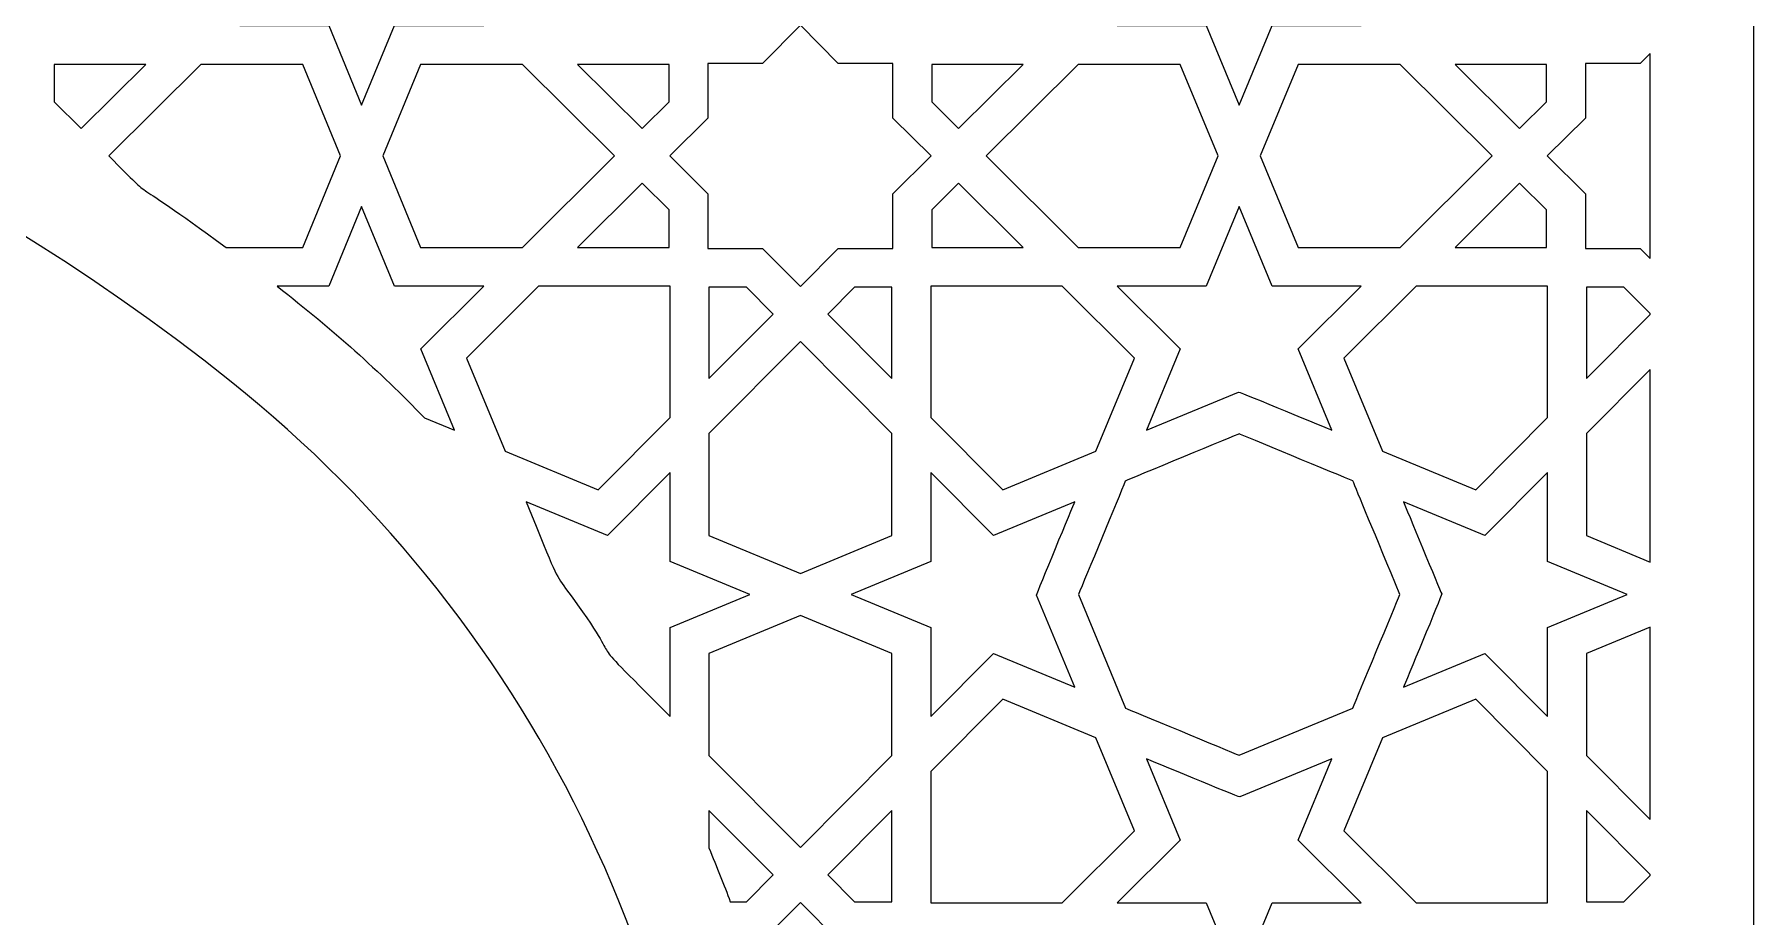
# Model space of a CAD drawing. Header units: millimetres. Extents: x -71 to 71, y -100 to 100.
# Drawn here: x 32.42 to 71.47, y 40.61 to 60.65 of the extents above; entities that cross this region are included whole.
import ezdxf

# ---------------------------------------------------------------- set-up
doc = ezdxf.new("R2010")
doc.units = ezdxf.units.MM
doc.header["$MEASUREMENT"] = 0
doc.layers.add('layer 1', color=7, linetype='Continuous')

msp = doc.modelspace()

# ---------------------------------------------------------------- linework, layer by layer
at = {"layer": 'layer 1', "color": 250}
for points, knots in [([(71.4703, 100.1536), (71.4703, 100.1536), (-71.4375, 100.1536), (-71.4375, 100.1536), (-71.4375, 100.1536), (-71.4375, 100.1536), (-71.4375, -99.8361), (-71.4375, -99.8361), (-71.4375, -99.8361), (-71.4375, -99.8361), (-47.8871, -99.8361), (-47.8871, -99.8361), (-47.8871, -99.8361), (-47.8871, -99.8361), (-47.8871, 29.4887), (-47.8871, 29.4887), (-47.8871, 29.4887), (-47.8871, 38.6786), (-43.8667, 47.1615), (-36.8563, 52.7622), (-36.8563, 52.7622), (-23.6283, 63.3317), (-10.5375, 62.4029), (0.0166, 75.0503), (0.0166, 75.0503), (10.5703, 62.4029), (23.6608, 63.3317), (36.8893, 52.7622), (36.8893, 52.7622), (43.8993, 47.1615), (47.9199, 38.6789), (47.9199, 29.4887), (47.9199, 29.4887), (47.9199, 29.4887), (47.9199, -99.8361), (47.9199, -99.8361), (47.9199, -99.8361), (47.9199, -99.8361), (71.4703, -99.8361), (71.4703, -99.8361), (71.4703, -99.8361), (71.4703, -99.8361), (71.4703, 100.1536), (71.4703, 100.1536)], [0, 0, 0, 0, 0.0833333, 0.0833333, 0.0833333, 0.0833333, 0.1666667, 0.1666667, 0.1666667, 0.1666667, 0.25, 0.25, 0.25, 0.25, 0.3333333, 0.3333333, 0.3333333, 0.3333333, 0.4166667, 0.4166667, 0.4166667, 0.4166667, 0.5, 0.5, 0.5, 0.5, 0.5833333, 0.5833333, 0.5833333, 0.5833333, 0.6666667, 0.6666667, 0.6666667, 0.6666667, 0.75, 0.75, 0.75, 0.75, 0.8333333, 0.8333333, 0.8333333, 0.8333333, 1, 1, 1, 1]), ([(39.8547, 63.2513), (39.8547, 63.2513), (40.3366, 63.451), (41.9604, 64.1248), (41.9604, 64.1248), (41.9604, 64.1248), (41.1953, 62.2776), (41.1953, 62.2776), (41.1953, 62.2776), (41.1953, 62.2776), (42.6265, 60.8531), (42.6265, 60.8531), (42.6265, 60.8531), (42.6265, 60.8531), (40.6044, 60.8531), (40.6044, 60.8531), (40.6044, 60.8531), (40.6044, 60.8531), (39.8547, 59.0444), (39.8547, 59.0444), (39.8547, 59.0444), (39.8547, 59.0444), (39.1068, 60.8531), (39.1068, 60.8531), (39.1068, 60.8531), (39.1068, 60.8531), (37.0847, 60.8531), (37.0847, 60.8531), (37.0847, 60.8531), (37.0847, 60.8531), (38.5159, 62.2776), (38.5159, 62.2776), (38.5159, 62.2776), (38.5159, 62.2776), (37.7497, 64.1248), (37.7497, 64.1248), (37.7497, 64.1248), (39.8671, 63.2467), (39.7238, 63.3067), (39.8547, 63.2513)], [0, 0, 0, 0, 0.0909091, 0.0909091, 0.0909091, 0.0909091, 0.1818182, 0.1818182, 0.1818182, 0.1818182, 0.2727273, 0.2727273, 0.2727273, 0.2727273, 0.3636364, 0.3636364, 0.3636364, 0.3636364, 0.4545455, 0.4545455, 0.4545455, 0.4545455, 0.5454545, 0.5454545, 0.5454545, 0.5454545, 0.6363636, 0.6363636, 0.6363636, 0.6363636, 0.7272727, 0.7272727, 0.7272727, 0.7272727, 0.8181818, 0.8181818, 0.8181818, 0.8181818, 1, 1, 1, 1]), ([(60.5353, 60.8531), (60.5353, 60.8531), (59.7856, 59.0441), (59.7856, 59.0441), (59.7856, 59.0441), (59.7856, 59.0441), (59.0363, 60.8531), (59.0363, 60.8531), (59.0363, 60.8531), (59.0363, 60.8531), (57.0152, 60.8531), (57.0152, 60.8531), (57.0152, 60.8531), (57.0152, 60.8531), (58.4468, 62.2776), (58.4468, 62.2776), (58.4468, 62.2776), (58.4468, 62.2776), (57.6806, 64.1248), (57.6806, 64.1248), (57.6806, 64.1248), (57.7515, 64.0955), (59.7242, 63.2707), (59.7997, 63.2573), (59.7997, 63.2573), (59.7997, 63.2573), (61.891, 64.1248), (61.891, 64.1248), (61.891, 64.1248), (61.891, 64.1248), (61.1247, 62.2776), (61.1247, 62.2776), (61.1247, 62.2776), (61.1247, 62.2776), (62.556, 60.8531), (62.556, 60.8531), (62.556, 60.8531), (62.556, 60.8531), (60.5353, 60.8531), (60.5353, 60.8531)], [0, 0, 0, 0, 0.0909091, 0.0909091, 0.0909091, 0.0909091, 0.1818182, 0.1818182, 0.1818182, 0.1818182, 0.2727273, 0.2727273, 0.2727273, 0.2727273, 0.3636364, 0.3636364, 0.3636364, 0.3636364, 0.4545455, 0.4545455, 0.4545455, 0.4545455, 0.5454545, 0.5454545, 0.5454545, 0.5454545, 0.6363636, 0.6363636, 0.6363636, 0.6363636, 0.7272727, 0.7272727, 0.7272727, 0.7272727, 0.8181818, 0.8181818, 0.8181818, 0.8181818, 1, 1, 1, 1]), ([(46.8517, 57.8916), (46.8517, 57.8916), (47.7192, 58.7513), (47.7192, 58.7513), (47.7192, 58.7513), (47.7192, 58.7513), (47.7192, 59.9938), (47.7192, 59.9938), (47.7192, 59.9938), (47.7192, 59.9938), (48.9617, 59.9938), (48.9617, 59.9938), (48.9617, 59.9938), (48.9617, 59.9938), (49.8203, 60.8616), (49.8203, 60.8616), (49.8203, 60.8616), (49.8203, 60.8616), (50.679, 59.9938), (50.679, 59.9938), (50.679, 59.9938), (50.679, 59.9938), (51.9218, 59.9938), (51.9218, 59.9938), (51.9218, 59.9938), (51.9218, 59.9938), (51.9218, 58.7513), (51.9218, 58.7513), (51.9218, 58.7513), (51.9218, 58.7513), (52.789, 57.8919), (52.789, 57.8919), (52.789, 57.8919), (52.789, 57.8919), (51.9218, 57.0336), (51.9218, 57.0336), (51.9218, 57.0336), (51.9218, 57.0336), (51.9218, 55.7901), (51.9218, 55.7901), (51.9218, 55.7901), (51.9218, 55.7901), (50.6794, 55.7901), (50.6794, 55.7901), (50.6794, 55.7901), (50.6794, 55.7901), (49.8203, 54.9229), (49.8203, 54.9229), (49.8203, 54.9229), (49.8203, 54.9229), (48.9613, 55.7901), (48.9613, 55.7901), (48.9613, 55.7901), (48.9613, 55.7901), (47.7192, 55.7901), (47.7192, 55.7901), (47.7192, 55.7901), (47.7192, 55.7901), (47.7192, 57.0336), (47.7192, 57.0336), (47.7192, 57.0336), (47.7192, 57.0336), (46.8517, 57.8916), (46.8517, 57.8916)], [0, 0, 0, 0, 0.0588235, 0.0588235, 0.0588235, 0.0588235, 0.1176471, 0.1176471, 0.1176471, 0.1176471, 0.1764706, 0.1764706, 0.1764706, 0.1764706, 0.2352941, 0.2352941, 0.2352941, 0.2352941, 0.2941176, 0.2941176, 0.2941176, 0.2941176, 0.3529412, 0.3529412, 0.3529412, 0.3529412, 0.4117647, 0.4117647, 0.4117647, 0.4117647, 0.4705882, 0.4705882, 0.4705882, 0.4705882, 0.5294118, 0.5294118, 0.5294118, 0.5294118, 0.5882353, 0.5882353, 0.5882353, 0.5882353, 0.6470588, 0.6470588, 0.6470588, 0.6470588, 0.7058824, 0.7058824, 0.7058824, 0.7058824, 0.7647059, 0.7647059, 0.7647059, 0.7647059, 0.8235294, 0.8235294, 0.8235294, 0.8235294, 0.8823529, 0.8823529, 0.8823529, 0.8823529, 1, 1, 1, 1]), ([(66.7822, 57.8919), (66.7822, 57.8919), (67.6487, 58.7513), (67.6487, 58.7513), (67.6487, 58.7513), (67.6487, 58.7513), (67.6487, 59.9938), (67.6487, 59.9938), (67.6487, 59.9938), (67.6487, 59.9938), (68.8926, 59.9938), (68.8926, 59.9938), (68.8926, 59.9938), (68.8926, 59.9938), (69.1187, 60.2231), (69.1187, 60.2231), (69.1187, 60.2231), (69.1187, 60.2231), (69.1187, 55.5615), (69.1187, 55.5615), (69.1187, 55.5615), (69.1187, 55.5615), (68.8926, 55.7901), (68.8926, 55.7901), (68.8926, 55.7901), (68.8926, 55.7901), (67.6487, 55.7901), (67.6487, 55.7901), (67.6487, 55.7901), (67.6487, 55.7901), (67.6487, 57.0336), (67.6487, 57.0336), (67.6487, 57.0336), (67.6487, 57.0336), (66.7822, 57.8919), (66.7822, 57.8919)], [0, 0, 0, 0, 0.1, 0.1, 0.1, 0.1, 0.2, 0.2, 0.2, 0.2, 0.3, 0.3, 0.3, 0.3, 0.4, 0.4, 0.4, 0.4, 0.5, 0.5, 0.5, 0.5, 0.6, 0.6, 0.6, 0.6, 0.7, 0.7, 0.7, 0.7, 0.8, 0.8, 0.8, 0.8, 1, 1, 1, 1]), ([(34.9504, 59.9719), (34.9504, 59.9719), (33.4843, 58.5131), (33.4843, 58.5131), (33.4843, 58.5131), (33.4843, 58.5131), (32.8729, 59.1189), (32.8729, 59.1189), (32.8729, 59.1189), (32.8729, 59.1189), (32.8729, 59.9719), (32.8729, 59.9719), (32.8729, 59.9719), (32.8729, 59.9719), (34.9504, 59.9719), (34.9504, 59.9719)], [0, 0, 0, 0, 0.2, 0.2, 0.2, 0.2, 0.4, 0.4, 0.4, 0.4, 0.6, 0.6, 0.6, 0.6, 1, 1, 1, 1]), ([(36.2003, 59.9719), (36.2003, 59.9719), (38.5166, 59.9719), (38.5166, 59.9719), (38.5166, 59.9719), (38.5166, 59.9719), (39.3781, 57.8926), (39.3781, 57.8926), (39.3781, 57.8926), (39.3781, 57.8926), (38.5166, 55.813), (38.5166, 55.813), (38.5166, 55.813), (38.5166, 55.813), (36.776, 55.813), (36.776, 55.813), (36.776, 55.813), (34.3288, 57.6178), (35.3215, 56.6822), (34.109, 57.8923), (34.109, 57.8923), (34.109, 57.8923), (36.2003, 59.9719), (36.2003, 59.9719)], [0, 0, 0, 0, 0.1428571, 0.1428571, 0.1428571, 0.1428571, 0.2857143, 0.2857143, 0.2857143, 0.2857143, 0.4285714, 0.4285714, 0.4285714, 0.4285714, 0.5714286, 0.5714286, 0.5714286, 0.5714286, 0.7142857, 0.7142857, 0.7142857, 0.7142857, 1, 1, 1, 1]), ([(41.1932, 59.9719), (41.1932, 59.9719), (43.5109, 59.9719), (43.5109, 59.9719), (43.5109, 59.9719), (43.5109, 59.9719), (45.6008, 57.8926), (45.6008, 57.8926), (45.6008, 57.8926), (45.6008, 57.8926), (43.5109, 55.813), (43.5109, 55.813), (43.5109, 55.813), (43.5109, 55.813), (41.1932, 55.813), (41.1932, 55.813), (41.1932, 55.813), (41.1932, 55.813), (40.3331, 57.8926), (40.3331, 57.8926), (40.3331, 57.8926), (40.3331, 57.8926), (41.1932, 59.9719), (41.1932, 59.9719)], [0, 0, 0, 0, 0.1428571, 0.1428571, 0.1428571, 0.1428571, 0.2857143, 0.2857143, 0.2857143, 0.2857143, 0.4285714, 0.4285714, 0.4285714, 0.4285714, 0.5714286, 0.5714286, 0.5714286, 0.5714286, 0.7142857, 0.7142857, 0.7142857, 0.7142857, 1, 1, 1, 1]), ([(46.8383, 59.9719), (46.8383, 59.9719), (46.8383, 59.1189), (46.8383, 59.1189), (46.8383, 59.1189), (46.8383, 59.1189), (46.2269, 58.5131), (46.2269, 58.5131), (46.2269, 58.5131), (46.2269, 58.5131), (44.7608, 59.9719), (44.7608, 59.9719), (44.7608, 59.9719), (44.7608, 59.9719), (46.8383, 59.9719), (46.8383, 59.9719)], [0, 0, 0, 0, 0.2, 0.2, 0.2, 0.2, 0.4, 0.4, 0.4, 0.4, 0.6, 0.6, 0.6, 0.6, 1, 1, 1, 1]), ([(52.8038, 59.9719), (52.8038, 59.9719), (54.8799, 59.9719), (54.8799, 59.9719), (54.8799, 59.9719), (54.8799, 59.9719), (53.4137, 58.5131), (53.4137, 58.5131), (53.4137, 58.5131), (53.4137, 58.5131), (52.8038, 59.1189), (52.8038, 59.1189), (52.8038, 59.1189), (52.8038, 59.1189), (52.8038, 59.9719), (52.8038, 59.9719)], [0, 0, 0, 0, 0.2, 0.2, 0.2, 0.2, 0.4, 0.4, 0.4, 0.4, 0.6, 0.6, 0.6, 0.6, 1, 1, 1, 1]), ([(56.1301, 59.9719), (56.1301, 59.9719), (58.4475, 59.9719), (58.4475, 59.9719), (58.4475, 59.9719), (58.4475, 59.9719), (59.309, 57.8926), (59.309, 57.8926), (59.309, 57.8926), (59.309, 57.8926), (58.4475, 55.813), (58.4475, 55.813), (58.4475, 55.813), (58.4475, 55.813), (56.1301, 55.813), (56.1301, 55.813), (56.1301, 55.813), (56.1301, 55.813), (54.0403, 57.8926), (54.0403, 57.8926), (54.0403, 57.8926), (54.0403, 57.8926), (56.1301, 59.9719), (56.1301, 59.9719)], [0, 0, 0, 0, 0.1428571, 0.1428571, 0.1428571, 0.1428571, 0.2857143, 0.2857143, 0.2857143, 0.2857143, 0.4285714, 0.4285714, 0.4285714, 0.4285714, 0.5714286, 0.5714286, 0.5714286, 0.5714286, 0.7142857, 0.7142857, 0.7142857, 0.7142857, 1, 1, 1, 1]), ([(61.124, 55.813), (61.124, 55.813), (60.2626, 57.8926), (60.2626, 57.8926), (60.2626, 57.8926), (60.2626, 57.8926), (61.124, 59.9719), (61.124, 59.9719), (61.124, 59.9719), (61.124, 59.9719), (63.4414, 59.9719), (63.4414, 59.9719), (63.4414, 59.9719), (63.4414, 59.9719), (65.5313, 57.8926), (65.5313, 57.8926), (65.5313, 57.8926), (65.5313, 57.8926), (63.4414, 55.813), (63.4414, 55.813), (63.4414, 55.813), (63.4414, 55.813), (61.124, 55.813), (61.124, 55.813)], [0, 0, 0, 0, 0.1428571, 0.1428571, 0.1428571, 0.1428571, 0.2857143, 0.2857143, 0.2857143, 0.2857143, 0.4285714, 0.4285714, 0.4285714, 0.4285714, 0.5714286, 0.5714286, 0.5714286, 0.5714286, 0.7142857, 0.7142857, 0.7142857, 0.7142857, 1, 1, 1, 1]), ([(66.7674, 59.9719), (66.7674, 59.9719), (66.7674, 59.1189), (66.7674, 59.1189), (66.7674, 59.1189), (66.7674, 59.1189), (66.1564, 58.5131), (66.1564, 58.5131), (66.1564, 58.5131), (66.1564, 58.5131), (64.6913, 59.9719), (64.6913, 59.9719), (64.6913, 59.9719), (64.6913, 59.9719), (66.7674, 59.9719), (66.7674, 59.9719)], [0, 0, 0, 0, 0.2, 0.2, 0.2, 0.2, 0.4, 0.4, 0.4, 0.4, 0.6, 0.6, 0.6, 0.6, 1, 1, 1, 1]), ([(44.7608, 55.813), (44.7608, 55.813), (46.2269, 57.2717), (46.2269, 57.2717), (46.2269, 57.2717), (46.2269, 57.2717), (46.8383, 56.666), (46.8383, 56.666), (46.8383, 56.666), (46.8383, 56.666), (46.8383, 55.813), (46.8383, 55.813), (46.8383, 55.813), (46.8383, 55.813), (44.7608, 55.813), (44.7608, 55.813)], [0, 0, 0, 0, 0.2, 0.2, 0.2, 0.2, 0.4, 0.4, 0.4, 0.4, 0.6, 0.6, 0.6, 0.6, 1, 1, 1, 1]), ([(52.8038, 55.813), (52.8038, 55.813), (52.8038, 56.666), (52.8038, 56.666), (52.8038, 56.666), (52.8038, 56.666), (53.4137, 57.2717), (53.4137, 57.2717), (53.4137, 57.2717), (53.4137, 57.2717), (54.8799, 55.813), (54.8799, 55.813), (54.8799, 55.813), (54.8799, 55.813), (52.8038, 55.813), (52.8038, 55.813)], [0, 0, 0, 0, 0.2, 0.2, 0.2, 0.2, 0.4, 0.4, 0.4, 0.4, 0.6, 0.6, 0.6, 0.6, 1, 1, 1, 1]), ([(64.6913, 55.813), (64.6913, 55.813), (66.1564, 57.2717), (66.1564, 57.2717), (66.1564, 57.2717), (66.1564, 57.2717), (66.7674, 56.666), (66.7674, 56.666), (66.7674, 56.666), (66.7674, 56.666), (66.7674, 55.813), (66.7674, 55.813), (66.7674, 55.813), (66.7674, 55.813), (64.6913, 55.813), (64.6913, 55.813)], [0, 0, 0, 0, 0.2, 0.2, 0.2, 0.2, 0.4, 0.4, 0.4, 0.4, 0.6, 0.6, 0.6, 0.6, 1, 1, 1, 1]), ([(39.1068, 54.9307), (39.1068, 54.9307), (39.8547, 56.7404), (39.8547, 56.7404), (39.8547, 56.7404), (39.8547, 56.7404), (40.6044, 54.9307), (40.6044, 54.9307), (40.6044, 54.9307), (40.6044, 54.9307), (42.6265, 54.9307), (42.6265, 54.9307), (42.6265, 54.9307), (42.6265, 54.9307), (41.1953, 53.5062), (41.1953, 53.5062), (41.1953, 53.5062), (41.1953, 53.5062), (41.9604, 51.6601), (41.9604, 51.6601), (41.9604, 51.6601), (41.9604, 51.6601), (41.2852, 51.9398), (41.2852, 51.9398), (41.2852, 51.9398), (40.2364, 53.0186), (39.2243, 53.9239), (37.9374, 54.9307), (37.9374, 54.9307), (37.9374, 54.9307), (39.1068, 54.9307), (39.1068, 54.9307)], [0, 0, 0, 0, 0.1111111, 0.1111111, 0.1111111, 0.1111111, 0.2222222, 0.2222222, 0.2222222, 0.2222222, 0.3333333, 0.3333333, 0.3333333, 0.3333333, 0.4444444, 0.4444444, 0.4444444, 0.4444444, 0.5555556, 0.5555556, 0.5555556, 0.5555556, 0.6666667, 0.6666667, 0.6666667, 0.6666667, 0.7777778, 0.7777778, 0.7777778, 0.7777778, 1, 1, 1, 1]), ([(59.7722, 52.5269), (59.7722, 52.5269), (57.6806, 51.6601), (57.6806, 51.6601), (57.6806, 51.6601), (57.6806, 51.6601), (58.4468, 53.5062), (58.4468, 53.5062), (58.4468, 53.5062), (58.4468, 53.5062), (57.0152, 54.9307), (57.0152, 54.9307), (57.0152, 54.9307), (57.0152, 54.9307), (59.0363, 54.9307), (59.0363, 54.9307), (59.0363, 54.9307), (59.0363, 54.9307), (59.7856, 56.7408), (59.7856, 56.7408), (59.7856, 56.7408), (59.7856, 56.7408), (60.5353, 54.9307), (60.5353, 54.9307), (60.5353, 54.9307), (60.5353, 54.9307), (62.556, 54.9307), (62.556, 54.9307), (62.556, 54.9307), (62.556, 54.9307), (61.1247, 53.5062), (61.1247, 53.5062), (61.1247, 53.5062), (61.1247, 53.5062), (61.891, 51.6601), (61.891, 51.6601), (61.891, 51.6601), (61.8208, 51.689), (59.847, 52.5131), (59.7722, 52.5269)], [0, 0, 0, 0, 0.0909091, 0.0909091, 0.0909091, 0.0909091, 0.1818182, 0.1818182, 0.1818182, 0.1818182, 0.2727273, 0.2727273, 0.2727273, 0.2727273, 0.3636364, 0.3636364, 0.3636364, 0.3636364, 0.4545455, 0.4545455, 0.4545455, 0.4545455, 0.5454545, 0.5454545, 0.5454545, 0.5454545, 0.6363636, 0.6363636, 0.6363636, 0.6363636, 0.7272727, 0.7272727, 0.7272727, 0.7272727, 0.8181818, 0.8181818, 0.8181818, 0.8181818, 1, 1, 1, 1]), ([(46.8598, 54.9307), (46.8598, 54.9307), (46.8598, 51.9462), (46.8598, 51.9462), (46.8598, 51.9462), (46.8598, 51.9462), (45.2275, 50.3061), (45.2275, 50.3061), (45.2275, 50.3061), (45.2275, 50.3061), (43.1123, 51.1831), (43.1123, 51.1831), (43.1123, 51.1831), (43.1123, 51.1831), (42.2349, 53.2987), (42.2349, 53.2987), (42.2349, 53.2987), (42.2349, 53.2987), (43.8753, 54.9307), (43.8753, 54.9307), (43.8753, 54.9307), (43.8753, 54.9307), (46.8598, 54.9307), (46.8598, 54.9307)], [0, 0, 0, 0, 0.1428571, 0.1428571, 0.1428571, 0.1428571, 0.2857143, 0.2857143, 0.2857143, 0.2857143, 0.4285714, 0.4285714, 0.4285714, 0.4285714, 0.5714286, 0.5714286, 0.5714286, 0.5714286, 0.7142857, 0.7142857, 0.7142857, 0.7142857, 1, 1, 1, 1]), ([(49.1998, 54.2978), (49.1998, 54.2978), (47.7407, 52.8327), (47.7407, 52.8327), (47.7407, 52.8327), (47.7407, 52.8327), (47.7407, 54.9092), (47.7407, 54.9092), (47.7407, 54.9092), (47.7407, 54.9092), (48.5937, 54.9092), (48.5937, 54.9092), (48.5937, 54.9092), (48.5937, 54.9092), (49.1998, 54.2978), (49.1998, 54.2978)], [0, 0, 0, 0, 0.2, 0.2, 0.2, 0.2, 0.4, 0.4, 0.4, 0.4, 0.6, 0.6, 0.6, 0.6, 1, 1, 1, 1]), ([(51.9, 54.9092), (51.9, 54.9092), (51.9, 52.8327), (51.9, 52.8327), (51.9, 52.8327), (51.9, 52.8327), (50.4412, 54.2978), (50.4412, 54.2978), (50.4412, 54.2978), (50.4412, 54.2978), (51.0466, 54.9092), (51.0466, 54.9092), (51.0466, 54.9092), (51.0466, 54.9092), (51.9, 54.9092), (51.9, 54.9092)], [0, 0, 0, 0, 0.2, 0.2, 0.2, 0.2, 0.4, 0.4, 0.4, 0.4, 0.6, 0.6, 0.6, 0.6, 1, 1, 1, 1]), ([(56.5284, 51.1831), (56.5284, 51.1831), (54.4142, 50.3061), (54.4142, 50.3061), (54.4142, 50.3061), (54.4142, 50.3061), (52.7808, 51.9462), (52.7808, 51.9462), (52.7808, 51.9462), (52.7808, 51.9462), (52.7808, 54.9307), (52.7808, 54.9307), (52.7808, 54.9307), (52.7808, 54.9307), (55.7668, 54.9307), (55.7668, 54.9307), (55.7668, 54.9307), (55.7668, 54.9307), (57.4068, 53.2987), (57.4068, 53.2987), (57.4068, 53.2987), (57.4068, 53.2987), (56.5284, 51.1831), (56.5284, 51.1831)], [0, 0, 0, 0, 0.1428571, 0.1428571, 0.1428571, 0.1428571, 0.2857143, 0.2857143, 0.2857143, 0.2857143, 0.4285714, 0.4285714, 0.4285714, 0.4285714, 0.5714286, 0.5714286, 0.5714286, 0.5714286, 0.7142857, 0.7142857, 0.7142857, 0.7142857, 1, 1, 1, 1]), ([(63.0417, 51.1831), (63.0417, 51.1831), (62.1644, 53.2987), (62.1644, 53.2987), (62.1644, 53.2987), (62.1644, 53.2987), (63.8048, 54.9307), (63.8048, 54.9307), (63.8048, 54.9307), (63.8048, 54.9307), (66.7893, 54.9307), (66.7893, 54.9307), (66.7893, 54.9307), (66.7893, 54.9307), (66.7893, 51.9462), (66.7893, 51.9462), (66.7893, 51.9462), (66.7893, 51.9462), (65.1574, 50.3061), (65.1574, 50.3061), (65.1574, 50.3061), (65.1574, 50.3061), (63.0417, 51.1831), (63.0417, 51.1831)], [0, 0, 0, 0, 0.1428571, 0.1428571, 0.1428571, 0.1428571, 0.2857143, 0.2857143, 0.2857143, 0.2857143, 0.4285714, 0.4285714, 0.4285714, 0.4285714, 0.5714286, 0.5714286, 0.5714286, 0.5714286, 0.7142857, 0.7142857, 0.7142857, 0.7142857, 1, 1, 1, 1]), ([(67.6716, 54.9092), (67.6716, 54.9092), (68.5246, 54.9092), (68.5246, 54.9092), (68.5246, 54.9092), (68.5246, 54.9092), (69.1187, 54.3094), (69.1187, 54.3094), (69.1187, 54.3094), (69.1187, 54.3094), (69.1187, 54.2876), (69.1187, 54.2876), (69.1187, 54.2876), (69.1187, 54.2876), (67.6716, 52.8327), (67.6716, 52.8327), (67.6716, 52.8327), (67.6716, 52.8327), (67.6716, 54.9092), (67.6716, 54.9092)], [0, 0, 0, 0, 0.1666667, 0.1666667, 0.1666667, 0.1666667, 0.3333333, 0.3333333, 0.3333333, 0.3333333, 0.5, 0.5, 0.5, 0.5, 0.6666667, 0.6666667, 0.6666667, 0.6666667, 1, 1, 1, 1]), ([(47.7407, 51.5828), (47.7407, 51.5828), (49.8203, 53.6727), (49.8203, 53.6727), (49.8203, 53.6727), (49.8203, 53.6727), (51.9, 51.5828), (51.9, 51.5828), (51.9, 51.5828), (51.9, 51.5828), (51.9, 49.2654), (51.9, 49.2654), (51.9, 49.2654), (51.9, 49.2654), (49.8203, 48.4039), (49.8203, 48.4039), (49.8203, 48.4039), (49.8203, 48.4039), (47.7407, 49.2654), (47.7407, 49.2654), (47.7407, 49.2654), (47.7407, 49.2654), (47.7407, 51.5828), (47.7407, 51.5828)], [0, 0, 0, 0, 0.1428571, 0.1428571, 0.1428571, 0.1428571, 0.2857143, 0.2857143, 0.2857143, 0.2857143, 0.4285714, 0.4285714, 0.4285714, 0.4285714, 0.5714286, 0.5714286, 0.5714286, 0.5714286, 0.7142857, 0.7142857, 0.7142857, 0.7142857, 1, 1, 1, 1]), ([(69.1187, 53.0373), (69.1187, 53.0373), (69.1187, 48.6654), (69.1187, 48.6654), (69.1187, 48.6654), (69.1187, 48.6654), (67.6716, 49.2654), (67.6716, 49.2654), (67.6716, 49.2654), (67.6716, 49.2654), (67.6716, 51.5828), (67.6716, 51.5828), (67.6716, 51.5828), (67.6716, 51.5828), (69.1187, 53.0373), (69.1187, 53.0373)], [0, 0, 0, 0, 0.2, 0.2, 0.2, 0.2, 0.4, 0.4, 0.4, 0.4, 0.6, 0.6, 0.6, 0.6, 1, 1, 1, 1]), ([(62.3662, 45.3461), (62.3662, 45.3461), (59.7856, 44.2754), (59.7856, 44.2754), (59.7856, 44.2754), (59.5542, 44.3713), (57.2781, 45.3154), (57.204, 45.3457), (57.204, 45.3457), (57.204, 45.3457), (56.1333, 47.9298), (56.1333, 47.9298), (56.1333, 47.9298), (56.2885, 48.2879), (57.0466, 50.122), (57.198, 50.5061), (57.198, 50.5061), (57.2844, 50.5418), (59.7718, 51.5729), (59.7856, 51.5786), (59.7856, 51.5786), (59.8078, 51.5694), (62.0772, 50.6289), (62.369, 50.5076), (62.369, 50.5076), (62.4434, 50.3192), (62.8908, 49.2443), (63.4361, 47.927), (63.4361, 47.927), (63.3187, 47.6402), (62.4826, 45.6241), (62.3662, 45.3461)], [0, 0, 0, 0, 0.1111111, 0.1111111, 0.1111111, 0.1111111, 0.2222222, 0.2222222, 0.2222222, 0.2222222, 0.3333333, 0.3333333, 0.3333333, 0.3333333, 0.4444444, 0.4444444, 0.4444444, 0.4444444, 0.5555556, 0.5555556, 0.5555556, 0.5555556, 0.6666667, 0.6666667, 0.6666667, 0.6666667, 0.7777778, 0.7777778, 0.7777778, 0.7777778, 1, 1, 1, 1]), ([(45.4353, 49.2661), (45.4353, 49.2661), (46.8598, 50.6974), (46.8598, 50.6974), (46.8598, 50.6974), (46.8598, 50.6974), (46.8598, 48.6766), (46.8598, 48.6766), (46.8598, 48.6766), (46.8598, 48.6766), (48.6685, 47.927), (48.6685, 47.927), (48.6685, 47.927), (48.6685, 47.927), (46.8598, 47.1777), (46.8598, 47.1777), (46.8598, 47.1777), (46.8598, 47.1777), (46.8598, 45.157), (46.8598, 45.157), (46.8598, 45.157), (44.5707, 47.4571), (46.1289, 45.8336), (44.4881, 48.0663), (44.4881, 48.0663), (44.2352, 48.4106), (44.2874, 48.3419), (43.5878, 50.0324), (43.5878, 50.0324), (43.5878, 50.0324), (45.4353, 49.2661), (45.4353, 49.2661)], [0, 0, 0, 0, 0.1111111, 0.1111111, 0.1111111, 0.1111111, 0.2222222, 0.2222222, 0.2222222, 0.2222222, 0.3333333, 0.3333333, 0.3333333, 0.3333333, 0.4444444, 0.4444444, 0.4444444, 0.4444444, 0.5555556, 0.5555556, 0.5555556, 0.5555556, 0.6666667, 0.6666667, 0.6666667, 0.6666667, 0.7777778, 0.7777778, 0.7777778, 0.7777778, 1, 1, 1, 1]), ([(52.7808, 48.6766), (52.7808, 48.6766), (52.7808, 50.6974), (52.7808, 50.6974), (52.7808, 50.6974), (52.7808, 50.6974), (54.2054, 49.2661), (54.2054, 49.2661), (54.2054, 49.2661), (54.2054, 49.2661), (56.0529, 50.0324), (56.0529, 50.0324), (56.0529, 50.0324), (56.0246, 49.9639), (55.2002, 47.9877), (55.1854, 47.915), (55.1854, 47.915), (55.1854, 47.915), (56.0529, 45.822), (56.0529, 45.822), (56.0529, 45.822), (56.0529, 45.822), (54.2054, 46.5882), (54.2054, 46.5882), (54.2054, 46.5882), (54.2054, 46.5882), (52.7808, 45.1566), (52.7808, 45.1566), (52.7808, 45.1566), (52.7808, 45.1566), (52.7808, 47.1777), (52.7808, 47.1777), (52.7808, 47.1777), (52.7808, 47.1777), (50.9718, 47.927), (50.9718, 47.927), (50.9718, 47.927), (50.9718, 47.927), (52.7808, 48.6766), (52.7808, 48.6766)], [0, 0, 0, 0, 0.0909091, 0.0909091, 0.0909091, 0.0909091, 0.1818182, 0.1818182, 0.1818182, 0.1818182, 0.2727273, 0.2727273, 0.2727273, 0.2727273, 0.3636364, 0.3636364, 0.3636364, 0.3636364, 0.4545455, 0.4545455, 0.4545455, 0.4545455, 0.5454545, 0.5454545, 0.5454545, 0.5454545, 0.6363636, 0.6363636, 0.6363636, 0.6363636, 0.7272727, 0.7272727, 0.7272727, 0.7272727, 0.8181818, 0.8181818, 0.8181818, 0.8181818, 1, 1, 1, 1]), ([(68.5983, 47.927), (68.5983, 47.927), (66.7893, 47.1777), (66.7893, 47.1777), (66.7893, 47.1777), (66.7893, 47.1777), (66.7893, 45.1566), (66.7893, 45.1566), (66.7893, 45.1566), (66.7893, 45.1566), (65.3648, 46.5882), (65.3648, 46.5882), (65.3648, 46.5882), (65.3648, 46.5882), (63.5187, 45.822), (63.5187, 45.822), (63.5187, 45.822), (63.5473, 45.8908), (64.3724, 47.8681), (64.3851, 47.9415), (64.3851, 47.9415), (64.3414, 48.0448), (63.5631, 49.9244), (63.5187, 50.0324), (63.5187, 50.0324), (63.5187, 50.0324), (65.3648, 49.2661), (65.3648, 49.2661), (65.3648, 49.2661), (65.3648, 49.2661), (66.7893, 50.6974), (66.7893, 50.6974), (66.7893, 50.6974), (66.7893, 50.6974), (66.7893, 48.6766), (66.7893, 48.6766), (66.7893, 48.6766), (66.7893, 48.6766), (68.5983, 47.927), (68.5983, 47.927)], [0, 0, 0, 0, 0.0909091, 0.0909091, 0.0909091, 0.0909091, 0.1818182, 0.1818182, 0.1818182, 0.1818182, 0.2727273, 0.2727273, 0.2727273, 0.2727273, 0.3636364, 0.3636364, 0.3636364, 0.3636364, 0.4545455, 0.4545455, 0.4545455, 0.4545455, 0.5454545, 0.5454545, 0.5454545, 0.5454545, 0.6363636, 0.6363636, 0.6363636, 0.6363636, 0.7272727, 0.7272727, 0.7272727, 0.7272727, 0.8181818, 0.8181818, 0.8181818, 0.8181818, 1, 1, 1, 1]), ([(51.9, 44.2715), (51.9, 44.2715), (49.8203, 42.1817), (49.8203, 42.1817), (49.8203, 42.1817), (49.8203, 42.1817), (47.7407, 44.2715), (47.7407, 44.2715), (47.7407, 44.2715), (47.7407, 44.2715), (47.7407, 46.5889), (47.7407, 46.5889), (47.7407, 46.5889), (47.7407, 46.5889), (49.8203, 47.4504), (49.8203, 47.4504), (49.8203, 47.4504), (49.8203, 47.4504), (51.9, 46.5889), (51.9, 46.5889), (51.9, 46.5889), (51.9, 46.5889), (51.9, 44.2715), (51.9, 44.2715)], [0, 0, 0, 0, 0.1428571, 0.1428571, 0.1428571, 0.1428571, 0.2857143, 0.2857143, 0.2857143, 0.2857143, 0.4285714, 0.4285714, 0.4285714, 0.4285714, 0.5714286, 0.5714286, 0.5714286, 0.5714286, 0.7142857, 0.7142857, 0.7142857, 0.7142857, 1, 1, 1, 1]), ([(69.1187, 47.1886), (69.1187, 47.1886), (69.1187, 42.8167), (69.1187, 42.8167), (69.1187, 42.8167), (69.1187, 42.8167), (67.6716, 44.2715), (67.6716, 44.2715), (67.6716, 44.2715), (67.6716, 44.2715), (67.6716, 46.5889), (67.6716, 46.5889), (67.6716, 46.5889), (67.6716, 46.5889), (69.1187, 47.1886), (69.1187, 47.1886)], [0, 0, 0, 0, 0.2, 0.2, 0.2, 0.2, 0.4, 0.4, 0.4, 0.4, 0.6, 0.6, 0.6, 0.6, 1, 1, 1, 1]), ([(56.5295, 44.6709), (56.5295, 44.6709), (57.4068, 42.5556), (57.4068, 42.5556), (57.4068, 42.5556), (57.4068, 42.5556), (55.7668, 40.9222), (55.7668, 40.9222), (55.7668, 40.9222), (55.7668, 40.9222), (52.7808, 40.9222), (52.7808, 40.9222), (52.7808, 40.9222), (52.7808, 40.9222), (52.7808, 43.9081), (52.7808, 43.9081), (52.7808, 43.9081), (52.7808, 43.9081), (54.4142, 45.5482), (54.4142, 45.5482), (54.4142, 45.5482), (54.4142, 45.5482), (56.5295, 44.6709), (56.5295, 44.6709)], [0, 0, 0, 0, 0.1428571, 0.1428571, 0.1428571, 0.1428571, 0.2857143, 0.2857143, 0.2857143, 0.2857143, 0.4285714, 0.4285714, 0.4285714, 0.4285714, 0.5714286, 0.5714286, 0.5714286, 0.5714286, 0.7142857, 0.7142857, 0.7142857, 0.7142857, 1, 1, 1, 1]), ([(63.0421, 44.6709), (63.0421, 44.6709), (65.1574, 45.5482), (65.1574, 45.5482), (65.1574, 45.5482), (65.1574, 45.5482), (66.7893, 43.9081), (66.7893, 43.9081), (66.7893, 43.9081), (66.7893, 43.9081), (66.7893, 40.9222), (66.7893, 40.9222), (66.7893, 40.9222), (66.7893, 40.9222), (63.8048, 40.9222), (63.8048, 40.9222), (63.8048, 40.9222), (63.8048, 40.9222), (62.1644, 42.5556), (62.1644, 42.5556), (62.1644, 42.5556), (62.1644, 42.5556), (63.0421, 44.6709), (63.0421, 44.6709)], [0, 0, 0, 0, 0.1428571, 0.1428571, 0.1428571, 0.1428571, 0.2857143, 0.2857143, 0.2857143, 0.2857143, 0.4285714, 0.4285714, 0.4285714, 0.4285714, 0.5714286, 0.5714286, 0.5714286, 0.5714286, 0.7142857, 0.7142857, 0.7142857, 0.7142857, 1, 1, 1, 1]), ([(60.5353, 40.9222), (60.5353, 40.9222), (59.7856, 39.1135), (59.7856, 39.1135), (59.7856, 39.1135), (59.7856, 39.1135), (59.0363, 40.9222), (59.0363, 40.9222), (59.0363, 40.9222), (59.0363, 40.9222), (57.0152, 40.9222), (57.0152, 40.9222), (57.0152, 40.9222), (57.0152, 40.9222), (58.4468, 42.3482), (58.4468, 42.3482), (58.4468, 42.3482), (58.4468, 42.3482), (57.6806, 44.1942), (57.6806, 44.1942), (57.6806, 44.1942), (57.7508, 44.1653), (59.7246, 43.3412), (59.799, 43.3275), (59.799, 43.3275), (59.799, 43.3275), (61.891, 44.1942), (61.891, 44.1942), (61.891, 44.1942), (61.891, 44.1942), (61.1247, 42.3482), (61.1247, 42.3482), (61.1247, 42.3482), (61.1247, 42.3482), (62.556, 40.9222), (62.556, 40.9222), (62.556, 40.9222), (62.556, 40.9222), (60.5353, 40.9222), (60.5353, 40.9222)], [0, 0, 0, 0, 0.0909091, 0.0909091, 0.0909091, 0.0909091, 0.1818182, 0.1818182, 0.1818182, 0.1818182, 0.2727273, 0.2727273, 0.2727273, 0.2727273, 0.3636364, 0.3636364, 0.3636364, 0.3636364, 0.4545455, 0.4545455, 0.4545455, 0.4545455, 0.5454545, 0.5454545, 0.5454545, 0.5454545, 0.6363636, 0.6363636, 0.6363636, 0.6363636, 0.7272727, 0.7272727, 0.7272727, 0.7272727, 0.8181818, 0.8181818, 0.8181818, 0.8181818, 1, 1, 1, 1]), ([(49.1998, 41.5562), (49.1998, 41.5562), (48.5937, 40.9452), (48.5937, 40.9452), (48.5937, 40.9452), (48.5937, 40.9452), (48.2279, 40.9452), (48.2279, 40.9452), (48.2279, 40.9452), (48.0857, 41.3269), (47.9259, 41.7287), (47.7407, 42.1711), (47.7407, 42.1711), (47.7407, 42.1711), (47.7407, 43.0213), (47.7407, 43.0213), (47.7407, 43.0213), (47.7407, 43.0213), (49.1998, 41.5562), (49.1998, 41.5562)], [0, 0, 0, 0, 0.1666667, 0.1666667, 0.1666667, 0.1666667, 0.3333333, 0.3333333, 0.3333333, 0.3333333, 0.5, 0.5, 0.5, 0.5, 0.6666667, 0.6666667, 0.6666667, 0.6666667, 1, 1, 1, 1]), ([(50.4412, 41.5562), (50.4412, 41.5562), (51.9, 43.0213), (51.9, 43.0213), (51.9, 43.0213), (51.9, 43.0213), (51.9, 40.9452), (51.9, 40.9452), (51.9, 40.9452), (51.9, 40.9452), (51.0466, 40.9452), (51.0466, 40.9452), (51.0466, 40.9452), (51.0466, 40.9452), (50.4412, 41.5562), (50.4412, 41.5562)], [0, 0, 0, 0, 0.2, 0.2, 0.2, 0.2, 0.4, 0.4, 0.4, 0.4, 0.6, 0.6, 0.6, 0.6, 1, 1, 1, 1]), ([(67.6716, 40.9452), (67.6716, 40.9452), (67.6716, 43.0213), (67.6716, 43.0213), (67.6716, 43.0213), (67.6716, 43.0213), (69.1187, 41.5668), (69.1187, 41.5668), (69.1187, 41.5668), (69.1187, 41.5668), (69.1187, 41.5449), (69.1187, 41.5449), (69.1187, 41.5449), (69.1187, 41.5449), (68.5246, 40.9452), (68.5246, 40.9452), (68.5246, 40.9452), (68.5246, 40.9452), (67.6716, 40.9452), (67.6716, 40.9452)], [0, 0, 0, 0, 0.1666667, 0.1666667, 0.1666667, 0.1666667, 0.3333333, 0.3333333, 0.3333333, 0.3333333, 0.5, 0.5, 0.5, 0.5, 0.6666667, 0.6666667, 0.6666667, 0.6666667, 1, 1, 1, 1]), ([(48.9613, 40.0643), (48.9613, 40.0643), (49.8203, 40.9311), (49.8203, 40.9311), (49.8203, 40.9311), (49.8203, 40.9311), (50.6794, 40.0643), (50.6794, 40.0643), (50.6794, 40.0643), (50.6794, 40.0643), (51.9218, 40.0643), (51.9218, 40.0643), (51.9218, 40.0643), (51.9218, 40.0643), (51.9218, 38.8207), (51.9218, 38.8207), (51.9218, 38.8207), (51.9218, 38.8207), (52.789, 37.9624), (52.789, 37.9624), (52.789, 37.9624), (52.789, 37.9624), (51.9218, 37.1031), (51.9218, 37.1031), (51.9218, 37.1031), (51.9218, 37.1031), (51.9218, 35.8606), (51.9218, 35.8606), (51.9218, 35.8606), (51.9218, 35.8606), (50.679, 35.8606), (50.679, 35.8606), (50.679, 35.8606), (50.679, 35.8606), (49.8203, 34.9924), (49.8203, 34.9924), (49.8203, 34.9924), (49.8203, 34.9924), (49.8168, 34.9963), (49.8168, 34.9963), (49.8168, 34.9963), (49.5279, 36.7175), (49.0996, 38.4217), (48.5429, 40.0643), (48.5429, 40.0643), (48.5429, 40.0643), (48.9613, 40.0643), (48.9613, 40.0643)], [0, 0, 0, 0, 0.0769231, 0.0769231, 0.0769231, 0.0769231, 0.1538462, 0.1538462, 0.1538462, 0.1538462, 0.2307692, 0.2307692, 0.2307692, 0.2307692, 0.3076923, 0.3076923, 0.3076923, 0.3076923, 0.3846154, 0.3846154, 0.3846154, 0.3846154, 0.4615385, 0.4615385, 0.4615385, 0.4615385, 0.5384615, 0.5384615, 0.5384615, 0.5384615, 0.6153846, 0.6153846, 0.6153846, 0.6153846, 0.6923077, 0.6923077, 0.6923077, 0.6923077, 0.7692308, 0.7692308, 0.7692308, 0.7692308, 0.8461538, 0.8461538, 0.8461538, 0.8461538, 1, 1, 1, 1])]:
    msp.add_open_spline(points, degree=3, knots=knots, dxfattribs=at)

doc.saveas('drawing.dxf')
